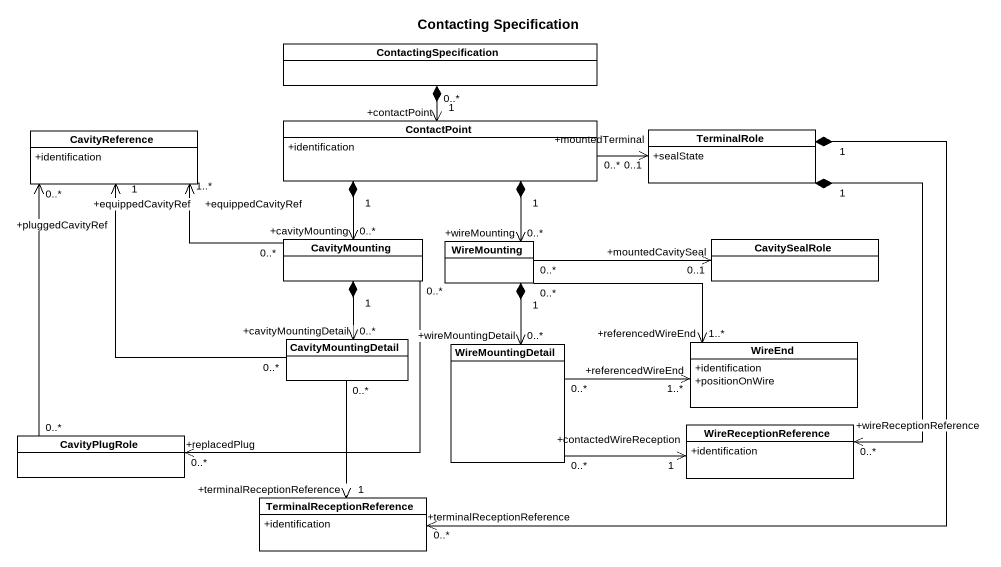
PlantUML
@startuml
title Contacting Specification
hide circle
hide empty members
skinparam classAttributeIconSize 0
class ContactingSpecification
class CavityReference {
  +identification
}
class ContactPoint {
  +identification
}
class TerminalRole {
  +sealState
}
class CavityMounting
class WireMounting
class CavitySealRole
class CavityMountingDetail
class WireMountingDetail
class WireEnd {
  +identification
  +positionOnWire
}
class CavityPlugRole
class WireReceptionReference {
  +identification
}
class TerminalReceptionReference {
  +identification
}
ContactingSpecification "1" *--> "+contactPoint\n0..*" ContactPoint
ContactPoint "0..*" -right-> "+mountedTerminal\n0..1" TerminalRole
ContactPoint "1" *--> "+cavityMounting\n0..*" CavityMounting
ContactPoint "1" *--> "+wireMounting\n0..*" WireMounting
CavityMounting "0..*" -left-> "+equippedCavityRef\n1..*" CavityReference
CavityMounting "1" *--> "+cavityMountingDetail\n0..*" CavityMountingDetail
CavityMounting "0..*" --> "+replacedPlug\n0..*" CavityPlugRole
WireMounting "0..*" -right-> "+mountedCavitySeal\n0..1" CavitySealRole
WireMounting "1" *--> "+wireMountingDetail\n0..*" WireMountingDetail
WireMounting "0..*" -right-> "+referencedWireEnd\n1..*" WireEnd
CavityMountingDetail "0..*" -up-> "+equippedCavityRef\n1" CavityReference
CavityMountingDetail "0..*" --> "+terminalReceptionReference\n1" TerminalReceptionReference
WireMountingDetail "0..*" -right-> "+referencedWireEnd\n1..*" WireEnd
WireMountingDetail "0..*" -right-> "+contactedWireReception\n1" WireReceptionReference
CavityPlugRole "0..*" -up-> "+pluggedCavityRef\n0..*" CavityReference
WireReceptionReference "+wireReceptionReference\n0..*" <-up-* "1" TerminalRole
TerminalReceptionReference "+terminalReceptionReference\n0..*" <-up-* "1" TerminalRole
@enduml
